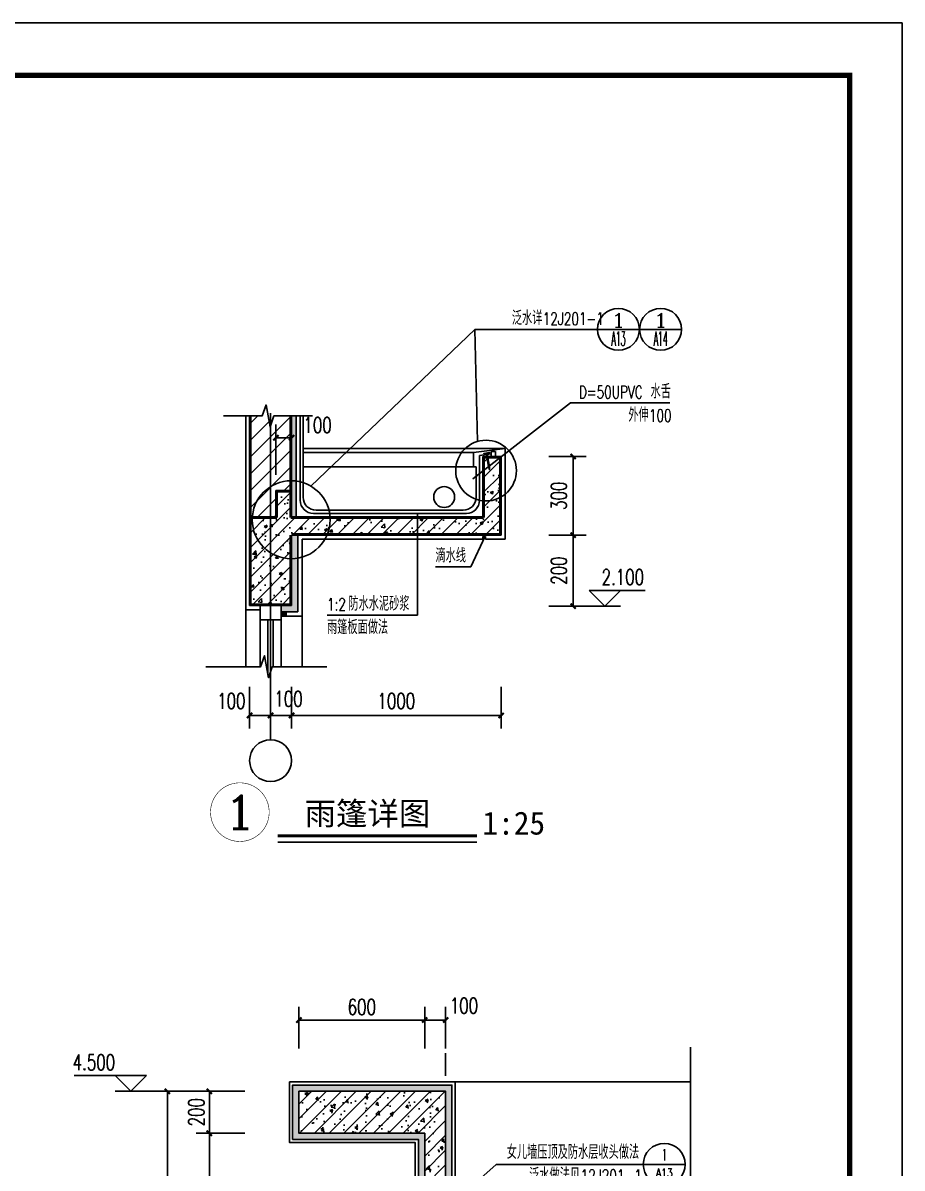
# Model space of a CAD drawing. Extents: x 5396719 to 5510122, y -514120 to -238224.
# Drawn here: x 5466702 to 5483484, y -448426 to -426566 of the extents above; entities that cross this region are included whole.
import ezdxf
from ezdxf.enums import TextEntityAlignment as Align

# ---------------------------------------------------------------- set-up
doc = ezdxf.new("R2010")
doc.units = 0
doc.header["$LTSCALE"] = 1000
doc.header["$MEASUREMENT"] = 0
doc.linetypes.add('DOTE', pattern=[2.42, 2, -0.2, 0.02, -0.2])
doc.layers.get('0').update_dxf_attribs({"linetype": 'CONTINUOUS'})
doc.layers.get('Defpoints').update_dxf_attribs({"linetype": 'CONTINUOUS'})
for name, color, linetype in [('AXIS', 3, 'CONTINUOUS'), ('AXIS_TEXT', 7, 'CONTINUOUS'), ('D1-剖段线-105', 105, 'CONTINUOUS'), ('DIM_ELEV', 3, 'CONTINUOUS'), ('DIM_IDEN', 3, 'CONTINUOUS'), ('DIM_LEAD', 3, 'CONTINUOUS'), ('DIM_SYMB', 3, 'CONTINUOUS'), ('DOTE', 252, 'CONTINUOUS'), ('PUB_DIM', 3, 'CONTINUOUS'), ('PUB_TEXT', 7, 'CONTINUOUS'), ('PUB_TITLE', 4, 'CONTINUOUS'), ('S_SURFACE', 6, 'CONTINUOUS'), ('WALL', 2, 'CONTINUOUS'), ('WINDOW', 4, 'CONTINUOUS'), ('填充', 251, 'CONTINUOUS'), ('我的文字', 53, 'CONTINUOUS'), ('粉刷线', 8, 'CONTINUOUS'), ('详图粉线', 127, 'CONTINUOUS'), ('防水', 3, 'CONTINUOUS')]:
    doc.layers.add(name, color=color, linetype=linetype)
doc.styles.add('-宋体', font='', dxfattribs={"width": 0.8})
doc.styles.add('_TCH_DIM', font='SIMPLEX', dxfattribs={"bigfont": 'GBCBIG'})
doc.styles.add('_TCH_DIM_T3', font='SIMPLEX', dxfattribs={"width": 0.705882, "bigfont": 'GBCBIG'})
doc.styles.add('_TCH_LABEL', font='COMPLEX', dxfattribs={"bigfont": 'GBCBIG'})
doc.styles.add('COMP', font='COMPLEX', dxfattribs={"bigfont": 'hztxt'})
doc.styles.add('COMPLEX', font='COMPLEX')
doc.styles.get('-宋体').set_extended_font_data('SimSun')
doc.dimstyles.new('_TCH_ARCH&&100', dxfattribs={"dimtxt": 297.5, "dimasz": 100, "dimexe": 250, "dimexo": 300, "dimgap": 126.25, "dimtad": 1, "dimdec": 0, "dimzin": 0, "dimdsep": 46, "dimtxsty": '_TCH_DIM_T3', "dimblk": 'ARCHTICK', "dimcen": 0.09, "dimclrt": 7, "dimazin": 2, "dimtfac": 1, "dimtdec": 0, "dimtix": 1, "dimtmove": 2, "dimatfit": 3, "dimfxl": 0, "dimtolj": 1, "dimtzin": 0, "dimarcsym": 0})
doc.dimstyles.new('_TCH_ARCH&&25', dxfattribs={"dimtxt": 74.375, "dimasz": 25, "dimexe": 62.5, "dimexo": 75, "dimgap": 25, "dimtad": 1, "dimdec": 0, "dimzin": 0, "dimdsep": 46, "dimtxsty": '_TCH_DIM_T3', "dimblk": 'ARCHTICK', "dimcen": 0.09, "dimclrt": 7, "dimazin": 2, "dimtfac": 1, "dimtdec": 0, "dimtix": 1, "dimtmove": 2, "dimatfit": 3, "dimfxl": 0, "dimtolj": 1, "dimtzin": 0, "dimarcsym": 0})

# ---------------------------------------------------------------- blocks, each defined once
blk = doc.blocks.new('_ArchTick')
at = {"color": 0, "linetype": 'ByBlock', "const_width": 0.4}
blk.add_lwpolyline([(-0.5, -0.5), (0.5, 0.5)], dxfattribs=at)
blk = doc.blocks.new('*D51')
at = {"layer": 'Defpoints', "color": 0}
for p in [(5471830, -438940), (5475830, -438940), (5475830, -439785)]:
    blk.add_point(p, dxfattribs=at)
at = {"layer": 'PUB_DIM', "color": 0, "lineweight": -2}
for p, q in [((5471830, -439240), (5471830, -440035)), ((5475830, -439240), (5475830, -440035)), ((5471830, -439785), (5475830, -439785))]:
    blk.add_line(p, q, dxfattribs=at)
at = {"layer": 'PUB_DIM', "color": 0, "lineweight": -2, "xscale": 100, "yscale": 100, "zscale": 100, "rotation": 180}
blk.add_blockref('_ArchTick', (5471830, -439785), dxfattribs=at)
at = {"layer": 'PUB_DIM', "color": 0, "lineweight": -2, "xscale": 100, "yscale": 100, "zscale": 100}
blk.add_blockref('_ArchTick', (5475830, -439785), dxfattribs=at)
at = {"layer": 'PUB_DIM', "color": 7, "insert": (5473830, -439510), "char_height": 297.5, "attachment_point": 5, "style": '_TCH_DIM_T3'}
blk.add_mtext('\\A1;1000', dxfattribs=at)
blk = doc.blocks.new('*D52')
at = {"layer": 'Defpoints', "color": 0}
for p in [(5471430, -438940), (5471830, -438940), (5471830, -439785)]:
    blk.add_point(p, dxfattribs=at)
at = {"layer": 'PUB_DIM', "color": 0, "lineweight": -2}
for p, q in [((5471430, -439240), (5471430, -440035)), ((5471830, -439240), (5471830, -440035)), ((5471430, -439785), (5471830, -439785))]:
    blk.add_line(p, q, dxfattribs=at)
at = {"layer": 'PUB_DIM', "color": 0, "lineweight": -2, "xscale": 100, "yscale": 100, "zscale": 100, "rotation": 180}
blk.add_blockref('_ArchTick', (5471430, -439785), dxfattribs=at)
at = {"layer": 'PUB_DIM', "color": 0, "lineweight": -2, "xscale": 100, "yscale": 100, "zscale": 100}
blk.add_blockref('_ArchTick', (5471830, -439785), dxfattribs=at)
at = {"layer": 'PUB_DIM', "color": 7, "insert": (5471772, -439469), "char_height": 297.5, "attachment_point": 5, "style": '_TCH_DIM_T3'}
blk.add_mtext('\\A1;100', dxfattribs=at)
blk = doc.blocks.new('*D53')
at = {"layer": 'Defpoints', "color": 0}
for p in [(5471030, -438940), (5471430, -438940), (5471430, -439785)]:
    blk.add_point(p, dxfattribs=at)
at = {"layer": 'PUB_DIM', "color": 0, "lineweight": -2}
for p, q in [((5471030, -439240), (5471030, -440035)), ((5471430, -439240), (5471430, -440035)), ((5471030, -439785), (5471430, -439785))]:
    blk.add_line(p, q, dxfattribs=at)
at = {"layer": 'PUB_DIM', "color": 0, "lineweight": -2, "xscale": 100, "yscale": 100, "zscale": 100, "rotation": 180}
blk.add_blockref('_ArchTick', (5471030, -439785), dxfattribs=at)
at = {"layer": 'PUB_DIM', "color": 0, "lineweight": -2, "xscale": 100, "yscale": 100, "zscale": 100}
blk.add_blockref('_ArchTick', (5471430, -439785), dxfattribs=at)
at = {"layer": 'PUB_DIM', "color": 7, "insert": (5470680, -439510), "char_height": 297.5, "attachment_point": 5, "style": '_TCH_DIM_T3'}
blk.add_mtext('\\A1;100', dxfattribs=at)
blk = doc.blocks.new('*D54')
at = {"layer": 'Defpoints', "color": 0}
for p in [(5476442, -436343), (5477206, -436343), (5476442, -437698)]:
    blk.add_point(p, dxfattribs=at)
at = {"layer": 'PUB_DIM', "color": 0, "lineweight": -2}
for p, q in [((5476742, -436343), (5477456, -436343)), ((5477206, -437698), (5477206, -436343)), ((5476742, -437698), (5477456, -437698))]:
    blk.add_line(p, q, dxfattribs=at)
at = {"layer": 'PUB_DIM', "color": 0, "lineweight": -2, "xscale": 100, "yscale": 100, "zscale": 100}
for p, rotation in [((5477206, -436343), 90), ((5477206, -437698), 270)]:
    blk.add_blockref('_ArchTick', p, dxfattribs=dict(at, rotation=rotation))
at = {"layer": 'PUB_DIM', "color": 7, "insert": (5476931, -437021), "char_height": 297.5, "attachment_point": 5, "rotation": 90, "style": '_TCH_DIM_T3'}
blk.add_mtext('\\A1;200', dxfattribs=at)
blk = doc.blocks.new('*D55')
at = {"layer": 'Defpoints', "color": 0}
for p in [(5476442, -434843), (5477206, -434843), (5476442, -436343)]:
    blk.add_point(p, dxfattribs=at)
at = {"layer": 'PUB_DIM', "color": 0, "lineweight": -2}
for p, q in [((5476742, -434843), (5477456, -434843)), ((5477206, -436343), (5477206, -434843)), ((5476742, -436343), (5477456, -436343))]:
    blk.add_line(p, q, dxfattribs=at)
at = {"layer": 'PUB_DIM', "color": 0, "lineweight": -2, "xscale": 100, "yscale": 100, "zscale": 100}
for p, rotation in [((5477206, -434843), 90), ((5477206, -436343), 270)]:
    blk.add_blockref('_ArchTick', p, dxfattribs=dict(at, rotation=rotation))
at = {"layer": 'PUB_DIM', "color": 7, "insert": (5476931, -435593), "char_height": 297.5, "attachment_point": 5, "rotation": 90, "style": '_TCH_DIM_T3'}
blk.add_mtext('\\A1;300', dxfattribs=at)
blk = doc.blocks.new('*D56')
at = {"layer": 'Defpoints', "color": 0}
for p in [(5471830, -434484), (5471530, -435493), (5471830, -435493)]:
    blk.add_point(p, dxfattribs=at)
at = {"layer": 'PUB_DIM', "color": 0, "lineweight": -2}
for p, q in [((5471530, -435193), (5471530, -434234)), ((5471830, -435193), (5471830, -434234)), ((5471530, -434484), (5471830, -434484))]:
    blk.add_line(p, q, dxfattribs=at)
at = {"layer": 'PUB_DIM', "color": 0, "lineweight": -2, "xscale": 100, "yscale": 100, "zscale": 100, "rotation": 180}
blk.add_blockref('_ArchTick', (5471530, -434484), dxfattribs=at)
at = {"layer": 'PUB_DIM', "color": 0, "lineweight": -2, "xscale": 100, "yscale": 100, "zscale": 100}
blk.add_blockref('_ArchTick', (5471830, -434484), dxfattribs=at)
at = {"layer": 'PUB_DIM', "color": 7, "insert": (5472327, -434244), "char_height": 297.5, "attachment_point": 5, "style": '_TCH_DIM_T3'}
blk.add_mtext('\\A1;100', dxfattribs=at)
blk = doc.blocks.new('_AXISO')
blk.add_circle((0, 0), 0.5)
at = {"layer": 'AXIS_TEXT', "style": 'COMPLEX', "width": 1.041667}
blk.add_attdef('A', text='', height=0.56, dxfattribs=at).set_placement((-0.25, -0.28), (0.25, -0.28), align=Align.FIT)
blk = doc.blocks.new('_INDEX')
blk.add_line((-0.5, 0), (0.5, 0))
blk.add_circle((0, 0), 0.5)
at = {"style": 'COMP'}
for tag, width, p, p2 in [('1', 2.333333, (-0.17, 0.05), (0.17, 0.05)), ('-', 1.166667, (-0.17, -0.39), (0.17, -0.39))]:
    blk.add_attdef(tag, text='', height=0.34, dxfattribs=dict(at, width=width)).set_placement(p, p2, align=Align.FIT)
blk = doc.blocks.new('*D36')
at = {"layer": 'AXIS', "color": 0, "lineweight": -2, "transparency": 16777216}
for p, q in [((813.4, 2799.4), (582.2, 2799.4)), ((644.7, 1999.4), (644.7, 2799.4)), ((813.4, 1999.4), (582.2, 1999.4))]:
    blk.add_line(p, q, dxfattribs=at)
at = {"layer": 'Defpoints', "color": 0, "transparency": 16777216}
for p in [(644.7, 2799.4), (888.4, 2799.4), (888.4, 1999.4)]:
    blk.add_point(p, dxfattribs=at)
at = {"layer": 'AXIS', "color": 0, "lineweight": -2, "transparency": 16777216, "xscale": 25, "yscale": 25, "zscale": 25}
for p, rotation in [((644.7, 2799.4), 90), ((644.7, 1999.4), 270)]:
    blk.add_blockref('_ArchTick', p, dxfattribs=dict(at, rotation=rotation))
at = {"layer": 'AXIS', "color": 7, "transparency": 16777216, "insert": (582.5, 2399.4), "char_height": 74.38, "attachment_point": 5, "rotation": 90, "style": '_TCH_DIM_T3'}
blk.add_mtext('\\A1;800', dxfattribs=at)
blk = doc.blocks.new('*D37')
at = {"layer": 'AXIS', "color": 0, "lineweight": -2, "transparency": 16777216}
for p, q in [((813.4, 2999.4), (582.2, 2999.4)), ((644.7, 2799.4), (644.7, 2999.4)), ((813.4, 2799.4), (582.2, 2799.4))]:
    blk.add_line(p, q, dxfattribs=at)
at = {"layer": 'Defpoints', "color": 0, "transparency": 16777216}
for p in [(644.7, 2999.4), (888.4, 2999.4), (888.4, 2799.4)]:
    blk.add_point(p, dxfattribs=at)
at = {"layer": 'AXIS', "color": 0, "lineweight": -2, "transparency": 16777216, "xscale": 25, "yscale": 25, "zscale": 25}
for p, rotation in [((644.7, 2999.4), 90), ((644.7, 2799.4), 270)]:
    blk.add_blockref('_ArchTick', p, dxfattribs=dict(at, rotation=rotation))
at = {"layer": 'AXIS', "color": 7, "transparency": 16777216, "insert": (582.5, 2899.4), "char_height": 74.38, "attachment_point": 5, "rotation": 90, "style": '_TCH_DIM_T3'}
blk.add_mtext('\\A1;200', dxfattribs=at)
blk = doc.blocks.new('*D38')
at = {"layer": 'AXIS', "color": 0, "lineweight": -2, "transparency": 16777216}
for p, q in [((813.4, 2999.4), (382.2, 2999.4)), ((444.7, 1999.4), (444.7, 2999.4)), ((813.4, 1999.4), (382.2, 1999.4))]:
    blk.add_line(p, q, dxfattribs=at)
at = {"layer": 'Defpoints', "color": 0, "transparency": 16777216}
for p in [(444.7, 2999.4), (888.4, 2999.4), (888.4, 1999.4)]:
    blk.add_point(p, dxfattribs=at)
at = {"layer": 'AXIS', "color": 0, "lineweight": -2, "transparency": 16777216, "xscale": 25, "yscale": 25, "zscale": 25}
for p, rotation in [((444.7, 2999.4), 90), ((444.7, 1999.4), 270)]:
    blk.add_blockref('_ArchTick', p, dxfattribs=dict(at, rotation=rotation))
at = {"layer": 'AXIS', "color": 7, "transparency": 16777216, "insert": (382.5, 2499.4), "char_height": 74.38, "attachment_point": 5, "rotation": 90, "style": '_TCH_DIM_T3'}
blk.add_mtext('\\A1;1000', dxfattribs=at)
blk = doc.blocks.new('*D39')
at = {"layer": 'AXIS', "color": 0, "lineweight": -2, "transparency": 16777216}
for p, q in [((1772.2, 743.7), (1772.2, 512.5)), ((1872.2, 743.7), (1872.2, 512.5)), ((1772.2, 575), (1872.2, 575))]:
    blk.add_line(p, q, dxfattribs=at)
at = {"layer": 'Defpoints', "color": 0, "transparency": 16777216}
for p in [(1772.2, 818.7), (1872.2, 818.7), (1872.2, 575)]:
    blk.add_point(p, dxfattribs=at)
at = {"layer": 'AXIS', "color": 0, "lineweight": -2, "transparency": 16777216, "xscale": 25, "yscale": 25, "zscale": 25, "rotation": 180}
blk.add_blockref('_ArchTick', (1772.2, 575), dxfattribs=at)
at = {"layer": 'AXIS', "color": 0, "lineweight": -2, "transparency": 16777216, "xscale": 25, "yscale": 25, "zscale": 25}
blk.add_blockref('_ArchTick', (1872.2, 575), dxfattribs=at)
at = {"layer": 'AXIS', "color": 7, "transparency": 16777216, "insert": (1959.7, 643.7), "char_height": 74.38, "attachment_point": 5, "style": '_TCH_DIM_T3'}
blk.add_mtext('\\A1;100', dxfattribs=at)
blk = doc.blocks.new('*D40')
at = {"layer": 'AXIS', "color": 0, "lineweight": -2, "transparency": 16777216}
for p, q in [((1672.2, 743.7), (1672.2, 512.5)), ((1772.2, 743.7), (1772.2, 512.5)), ((1672.2, 575), (1647.2, 575)), ((1672.2, 575), (1772.2, 575)), ((1772.2, 575), (1797.2, 575))]:
    blk.add_line(p, q, dxfattribs=at)
at = {"layer": 'Defpoints', "color": 0, "transparency": 16777216}
for p in [(1672.2, 818.7), (1772.2, 818.7), (1772.2, 575)]:
    blk.add_point(p, dxfattribs=at)
at = {"layer": 'AXIS', "color": 0, "lineweight": -2, "transparency": 16777216, "xscale": 25, "yscale": 25, "zscale": 25}
blk.add_blockref('_ArchTick', (1672.2, 575), dxfattribs=at)
at = {"layer": 'AXIS', "color": 0, "lineweight": -2, "transparency": 16777216, "xscale": 25, "yscale": 25, "zscale": 25, "rotation": 180}
blk.add_blockref('_ArchTick', (1772.2, 575), dxfattribs=at)
at = {"layer": 'AXIS', "color": 7, "transparency": 16777216, "insert": (1722.2, 637.2), "char_height": 74.38, "attachment_point": 5, "style": '_TCH_DIM_T3'}
blk.add_mtext('\\A1;100', dxfattribs=at)
blk = doc.blocks.new('*D41')
at = {"layer": 'AXIS', "color": 0, "lineweight": -2, "transparency": 16777216}
for p, q in [((1072.2, 743.7), (1072.2, 512.5)), ((1672.2, 743.7), (1672.2, 512.5)), ((1072.2, 575), (1672.2, 575))]:
    blk.add_line(p, q, dxfattribs=at)
at = {"layer": 'Defpoints', "color": 0, "transparency": 16777216}
for p in [(1072.2, 818.7), (1672.2, 818.7), (1672.2, 575)]:
    blk.add_point(p, dxfattribs=at)
at = {"layer": 'AXIS', "color": 0, "lineweight": -2, "transparency": 16777216, "xscale": 25, "yscale": 25, "zscale": 25, "rotation": 180}
blk.add_blockref('_ArchTick', (1072.2, 575), dxfattribs=at)
at = {"layer": 'AXIS', "color": 0, "lineweight": -2, "transparency": 16777216, "xscale": 25, "yscale": 25, "zscale": 25}
blk.add_blockref('_ArchTick', (1672.2, 575), dxfattribs=at)
at = {"layer": 'AXIS', "color": 7, "transparency": 16777216, "insert": (1372.2, 637.2), "char_height": 74.38, "attachment_point": 5, "style": '_TCH_DIM_T3'}
blk.add_mtext('\\A1;600', dxfattribs=at)
blk = doc.blocks.new('*D42')
at = {"layer": 'AXIS', "color": 0, "lineweight": -2, "transparency": 16777216}
for p, q in [((1772.2, 743.7), (1772.2, 312.5)), ((1872.2, 743.7), (1872.2, 312.5)), ((1772.2, 375), (1872.2, 375))]:
    blk.add_line(p, q, dxfattribs=at)
at = {"layer": 'Defpoints', "color": 0, "transparency": 16777216}
for p in [(1772.2, 818.7), (1872.2, 818.7), (1872.2, 375)]:
    blk.add_point(p, dxfattribs=at)
at = {"layer": 'AXIS', "color": 0, "lineweight": -2, "transparency": 16777216, "xscale": 25, "yscale": 25, "zscale": 25, "rotation": 180}
blk.add_blockref('_ArchTick', (1772.2, 375), dxfattribs=at)
at = {"layer": 'AXIS', "color": 0, "lineweight": -2, "transparency": 16777216, "xscale": 25, "yscale": 25, "zscale": 25}
blk.add_blockref('_ArchTick', (1872.2, 375), dxfattribs=at)
at = {"layer": 'AXIS', "color": 7, "transparency": 16777216, "insert": (1959.7, 443.7), "char_height": 74.38, "attachment_point": 5, "style": '_TCH_DIM_T3'}
blk.add_mtext('\\A1;100', dxfattribs=at)
blk = doc.blocks.new('*D43')
at = {"layer": 'AXIS', "color": 0, "lineweight": -2, "transparency": 16777216}
for p, q in [((1072.2, 743.7), (1072.2, 312.5)), ((1772.2, 743.7), (1772.2, 312.5)), ((1072.2, 375), (1772.2, 375))]:
    blk.add_line(p, q, dxfattribs=at)
at = {"layer": 'Defpoints', "color": 0, "transparency": 16777216}
for p in [(1072.2, 818.7), (1772.2, 818.7), (1772.2, 375)]:
    blk.add_point(p, dxfattribs=at)
at = {"layer": 'AXIS', "color": 0, "lineweight": -2, "transparency": 16777216, "xscale": 25, "yscale": 25, "zscale": 25, "rotation": 180}
blk.add_blockref('_ArchTick', (1072.2, 375), dxfattribs=at)
at = {"layer": 'AXIS', "color": 0, "lineweight": -2, "transparency": 16777216, "xscale": 25, "yscale": 25, "zscale": 25}
blk.add_blockref('_ArchTick', (1772.2, 375), dxfattribs=at)
at = {"layer": 'AXIS', "color": 7, "transparency": 16777216, "insert": (1422.2, 437.2), "char_height": 74.38, "attachment_point": 5, "style": '_TCH_DIM_T3'}
blk.add_mtext('\\A1;700', dxfattribs=at)
blk = doc.blocks.new('*D44')
at = {"layer": 'AXIS', "color": 0, "lineweight": -2, "transparency": 16777216}
for p, q in [((1672.2, 3204.1), (1672.2, 3401.9)), ((1772.2, 3204.1), (1772.2, 3401.9)), ((1672.2, 3339.4), (1772.2, 3339.4))]:
    blk.add_line(p, q, dxfattribs=at)
at = {"layer": 'Defpoints', "color": 0, "transparency": 16777216}
for p in [(1772.2, 3339.4), (1672.2, 3129.1), (1772.2, 3129.1)]:
    blk.add_point(p, dxfattribs=at)
at = {"layer": 'AXIS', "color": 0, "lineweight": -2, "transparency": 16777216, "xscale": 25, "yscale": 25, "zscale": 25, "rotation": 180}
blk.add_blockref('_ArchTick', (1672.2, 3339.4), dxfattribs=at)
at = {"layer": 'AXIS', "color": 0, "lineweight": -2, "transparency": 16777216, "xscale": 25, "yscale": 25, "zscale": 25}
blk.add_blockref('_ArchTick', (1772.2, 3339.4), dxfattribs=at)
at = {"layer": 'AXIS', "color": 7, "transparency": 16777216, "insert": (1859.7, 3408.1), "char_height": 74.38, "attachment_point": 5, "style": '_TCH_DIM_T3'}
blk.add_mtext('\\A1;100', dxfattribs=at)
blk = doc.blocks.new('*D45')
at = {"layer": 'AXIS', "color": 0, "lineweight": -2, "transparency": 16777216}
for p, q in [((1072.2, 3204.1), (1072.2, 3401.9)), ((1672.2, 3204.1), (1672.2, 3401.9)), ((1072.2, 3339.4), (1672.2, 3339.4))]:
    blk.add_line(p, q, dxfattribs=at)
at = {"layer": 'Defpoints', "color": 0, "transparency": 16777216}
for p in [(1672.2, 3339.4), (1072.2, 3129.1), (1672.2, 3129.1)]:
    blk.add_point(p, dxfattribs=at)
at = {"layer": 'AXIS', "color": 0, "lineweight": -2, "transparency": 16777216, "xscale": 25, "yscale": 25, "zscale": 25, "rotation": 180}
blk.add_blockref('_ArchTick', (1072.2, 3339.4), dxfattribs=at)
at = {"layer": 'AXIS', "color": 0, "lineweight": -2, "transparency": 16777216, "xscale": 25, "yscale": 25, "zscale": 25}
blk.add_blockref('_ArchTick', (1672.2, 3339.4), dxfattribs=at)
at = {"layer": 'AXIS', "color": 7, "transparency": 16777216, "insert": (1372.2, 3401.6), "char_height": 74.38, "attachment_point": 5, "style": '_TCH_DIM_T3'}
blk.add_mtext('\\A1;600', dxfattribs=at)
blk = doc.blocks.new('A$Cf35d8e43')
at = {"layer": '填充', "ltscale": 0.5}
h = blk.add_hatch(dxfattribs=at)
h.set_pattern_fill('HONEY', color=1, scale=8, style=0)
h.set_pattern_definition([(0, (-5462748.569, 525212.067), (19.05, 10.99852), [12.7, -25.4]), (120, (-5462748.569, 525212.067), (-19.049997724, 10.998523942), [12.7, -25.4]), (60, (-5462748.569, 525212.067), (2.276e-06, 21.997043942), [-25.4, 12.7])])
h.paths.add_polyline_path([(1802.2, 2089.6), (1802.2, 2455.2, -0.222837), (1789.6, 2481.9, -0.222837), (1802.2, 2508.6), (1802.2, 2850.5), (1802.2, 3029.4), (1772.2, 3029.4), (1772.2, 1999.4), (1802.2, 1999.4)])
h.paths.add_polyline_path([(1772.2, 3029.4), (1042.2, 3029.4), (1042.2, 2769.4), (1642.2, 2769.4), (1642.2, 1169.4), (1727.2, 1169.4), (1727.2, 1199.4), (1672.2, 1199.4), (1672.2, 1499.4), (1672.2, 2799.4), (1072.2, 2799.4), (1072.2, 2999.4), (1772.2, 2999.4)])
h.paths.add_polyline_path([(1902.2, 1469.4), (1952.2, 1469.4), (1952.2, 1849.4), (2940.7, 1849.4), (2940.7, 1879.4), (1922.2, 1879.4), (1922.2, 1499.4), (1872.2, 1499.4), (1872.2, 1199.4), (1817.2, 1199.4), (1817.2, 1169.4), (1902.2, 1169.4)])
at = {"layer": '填充'}
h = blk.add_hatch(dxfattribs=at)
h.set_pattern_fill('钢筋混凝土', color=256, scale=20, style=0)
h.set_pattern_definition([(45, (-5462748.57, 525212.067), (-35.35533906, 35.35533906), []), (50, (-5462748.57, 525212.07), (143.4520365, -12.550427), [15, -165]), (355, (-5462748.57, 525212.07), (-27.7502667, 150.4384267), [12, -132]), (100.4514, (-5462736.61, 525211.02), (115.7018763, 137.8879084), [12.748038, -140.2284224]), (46.1842, (-5462748.57, 525252.07), (213.44821, -33.103803), [22.5, -247.5]), (96.6356, (-5462730.78, 525249.3), (186.932541, 194.823574), [19.122058, -210.3426]), (351.1842, (-5462748.57, 525252.07), (186.932389, 194.82372), [18, -198]), (21, (-5462728.57, 525242.07), (119.3814104, -80.5237781), [15, -165]), (326, (-5462728.57, 525242.07), (48.6630664, 145.030009), [12, -132]), (71.4514, (-5462718.62, 525235.36), (168.0445257, 64.5060993), [12.748038, -140.2284224]), (37.5, (-5462748.57, 525212.067), (2.43197106, 66.57877077), [0, -130.4, 0, -134, 0, -132.5]), (7.5, (-5462748.57, 525212.07), (52.6139075, 78.8823424), [0, -76.4, 0, -127.4, 0, -50.5]), (327.5, (-5462793.17, 525212.067), (106.76448723, -4.51097435), [0, -50, 0, -156, 0, -207]), (317.5, (-5462813.17, 525212.07), (116.6372339, 20.0209965), [0, -65, 0, -103.6, 0, -147])])
h.paths.add_polyline_path([(1772.2, 1999.4), (1772.2, 1499.4), (1922.2, 1499.4), (1922.2, 1879.4), (2940.7, 1879.4), (2940.7, 1999.4)])
h.paths.add_polyline_path([(1772.2, 1999.4), (1772.2, 1999.4), (1772.2, 2999.4), (1072.2, 2999.4), (1072.2, 2799.4), (1672.2, 2799.4), (1672.2, 1499.4), (1772.2, 1499.4)])
h = blk.add_hatch(dxfattribs=at)
h.set_pattern_fill('ANSI37,_O', color=1, scale=15)
h.set_pattern_definition([(135, (2055019.072, 1124589.485), (16.83798023, 16.83798023), []), (45, (2055019.072, 1124589.485), (16.83798023, -16.83798023), [])])
h.paths.add_polyline_path([(2940.7, 2029.4), (2940.7, 2064.4), (1802.2, 2064.4), (1802.2, 2029.4)])
h = blk.add_hatch(dxfattribs=at)
h.set_pattern_fill('ANSI31', color=256, scale=20, style=0)
h.set_pattern_definition([(45, (-5462748.57, 525212.067), (-22.4506403, 22.4506403), [])])
h.paths.add_polyline_path([(1872.2, 1499.4), (1772.2, 1499.4), (1772.2, 1199.4), (1817.2, 1199.4), (1872.2, 1199.4)])
h.paths.add_polyline_path([(1772.2, 1499.4), (1672.2, 1499.4), (1672.2, 1199.4), (1772.2, 1199.4)])
at = {"layer": 'AXIS'}
blk.add_line((1772.2, 652.5), (1772.2, 200), dxfattribs=at)
at = {"layer": 'D1-剖段线-105'}
blk.add_line((1817.2, 3044.4), (2940.7, 3044.4), dxfattribs=at)
blk.add_lwpolyline([(1902.2, 1169.4), (1887.6, 1169.4), (1887.6, 1154.4), (1902.2, 1154.4)], close=True, dxfattribs=at)
at = {"layer": 'DIM_ELEV'}
for p, q in [((344.7, 3074.4), (0, 3074.4)), ((269.7, 2999.4), (194.7, 3074.4)), ((269.7, 2999.4), (344.7, 3074.4)), ((444.7, 2999.4), (194.7, 2999.4)), ((344.7, 2074.4), (0, 2074.4)), ((269.7, 1999.4), (194.7, 2074.4)), ((269.7, 1999.4), (344.7, 2074.4)), ((444.7, 1999.4), (194.7, 1999.4))]:
    blk.add_line(p, q, dxfattribs=at)
at = {"layer": 'DIM_LEAD'}
for p, q in [((1894.9, 1154.4), (2008.2, 1028.9)), ((2008.2, 1028.9), (2214.2, 1028.9))]:
    blk.add_line(p, q, dxfattribs=at)
at = {"layer": 'DIM_SYMB', "color": 0}
for points in [[(2940.7, 1707.1), (2940.7, 2430.5), (2888.2, 2449.6), (2993.2, 2468.1), (2940.7, 2486.8), (2940.7, 3210.2)], [(2199.5, 769.1), (1799.3, 769.1), (1780.2, 716.6), (1761.7, 821.6), (1743, 769.1), (1342.9, 769.1)]]:
    blk.add_lwpolyline(points, dxfattribs=at)
at = {"layer": 'DOTE', "linetype": 'DOTE'}
blk.add_line((1772.2, 652.5), (1772.2, 3181.4), dxfattribs=at)
at = {"layer": 'PUB_DIM'}
for p, q in [((1850.3, 2505), (2014, 2650.7)), ((2014, 2650.7), (2715.5, 2650.7)), ((2915.5, 2650.7), (2715.5, 2650.7)), ((2359, 2137.6), (2413.6, 2276.2)), ((2413.6, 2276.2), (2724.3, 2276.2))]:
    blk.add_line(p, q, dxfattribs=at)
for centre, radius in [((2815.5, 2650.7), 100), ((1824.4, 2481.9), 34.7)]:
    blk.add_circle(centre, radius, dxfattribs=at)
at = {"layer": 'WALL'}
for p, q in [((1672.2, 1499.4), (1672.2, 1199.4)), ((1672.2, 1499.4), (1672.2, 1199.4)), ((1872.2, 1499.4), (1872.2, 1199.4)), ((1872.2, 1499.4), (1872.2, 1199.4)), ((1672.2, 1199.4), (1872.2, 1199.4)), ((1672.2, 1199.4), (1872.2, 1199.4)), ((1672.2, 1199.4), (1872.2, 1199.4))]:
    blk.add_line(p, q, dxfattribs=at)
for points in [[(2940.7, 1999.4), (1772.2, 1999.4), (1772.2, 2999.4), (1072.2, 2999.4), (1072.2, 2799.4), (1672.2, 2799.4), (1672.2, 1499.4), (1922.2, 1499.4), (1922.2, 1879.4), (2940.7, 1879.4)], [(1672.2, 1499.4), (1672.2, 1199.4), (1872.2, 1199.4), (1872.2, 1499.4)]]:
    blk.add_lwpolyline(points, dxfattribs=at)
at = {"layer": 'WINDOW'}
for p, q in [((1727.2, 769.1), (1727.2, 1149.4)), ((1759.7, 815.9), (1759.7, 1149.4)), ((1784.7, 728.9), (1784.7, 1149.4)), ((1817.2, 769.1), (1817.2, 1149.4))]:
    blk.add_line(p, q, dxfattribs=at)
for points in [[(1817.2, 1199.4), (1727.2, 1199.4), (1727.2, 1149.4), (1817.2, 1149.4)], [(1809.2, 1191.4), (1735.2, 1191.4), (1735.2, 1157.4), (1809.2, 1157.4)]]:
    blk.add_lwpolyline(points, close=True, dxfattribs=at)
at = {"layer": '填充'}
for p, q in [((1811.3, 2461.6), (1812.7, 2084.4)), ((1825.4, 2442.6, 0), (1775.5, 2442.6, 0)), ((1825.4, 2452, 0), (1825.4, 2433.1, 0))]:
    blk.add_line(p, q, dxfattribs=at)
blk.add_arc((1818.1, 2442.6, 0), 11.9, 307.658, 52.342, dxfattribs=at)
at = {"layer": '详图粉线'}
for p, q in [((1845.5, 2139.4), (2940.7, 2139.4)), ((1802.2, 2084.4), (2940.7, 2084.4)), ((1802.2, 2064.4), (2940.7, 2064.4)), ((1802.2, 2029.4), (2940.7, 2029.4)), ((1802.2, 2029.4), (1802.2, 1999.4)), ((2940.7, 2019.4), (1802.2, 2019.4)), ((1802.2, 2019.4), (2940.7, 2019.4))]:
    blk.add_line(p, q, dxfattribs=at)
for points in [[(1817.2, 2502.2), (1817.2, 3044.4), (1027.2, 3044.4), (1027.2, 2754.4), (1627.2, 2754.4), (1627.2, 1154.4), (1727.2, 1154.4)], [(1802.2, 2729.4), (1802.2, 3029.4), (1042.2, 3029.4), (1042.2, 2769.4), (1642.2, 2769.4), (1642.2, 1169.4), (1727.2, 1169.4)], [(2940.7, 2029.4), (1802.2, 2029.4), (1802.2, 2850.5)], [(1845.5, 2139.4), (1845.5, 2294.4), (1831.6, 2314), (1831.6, 2461.6), (1817.2, 2502.2)], [(1845.5, 2139.4), (1845.5, 2294.4), (1831.6, 2314), (1831.6, 2461.6)], [(1902.2, 1469.4), (1952.2, 1469.4), (1952.2, 1849.4), (2940.7, 1849.4)], [(1917.2, 1454.4), (1967.2, 1454.4), (1967.2, 1834.4), (2940.7, 1834.4)], [(1817.2, 1169.4), (1902.2, 1169.4), (1902.2, 1469.4)], [(1817.2, 1154.4), (1917.2, 1154.4), (1917.2, 1454.4)]]:
    blk.add_lwpolyline(points, dxfattribs=at)
at = {"layer": '防水', "const_width": 5}
blk.add_lwpolyline([(1835.1, 2281.6), (1819.3, 2303.8), (1819.3, 2461.6)], dxfattribs=at)
for points in [[(1825.1, 2280.3), (1825.1, 2149.4, 0.375011), (1885.1, 2099.4), (1999.6, 2099.4)], [(1835.1, 2281.6), (1835.1, 2154.4, 0.390524), (1895.1, 2109.4), (2004.8, 2109.4), (2021, 2099.4), (2940.7, 2099.4)]]:
    blk.add_lwpolyline(points, format="xyb", dxfattribs=at)
at = {"layer": 'AXIS', "xscale": 200, "yscale": 200, "zscale": 200}
blk.add_blockref('_AXISO', (1772.2, 100), dxfattribs=at)
at = {"layer": 'PUB_TEXT', "style": '_TCH_DIM', "width": 0.705882}
for s, height, p in [('4.500', 74.38, (-7.5, 3100.6)), ('12J201-1', 59.5, (2416.5, 2566.4)), ('3.500', 74.38, (-7.5, 2100.6))]:
    blk.add_text(s, height=height, dxfattribs=at).set_placement(p)
at = {"layer": 'PUB_TEXT', "style": '_TCH_DIM'}
for s, height, p in [('女儿墙压顶及防水层收头做法', 67.518, (2063.8, 2676.2)), ('泛水做法见', 67.52, (2170.8, 2566.4)), ('不上人平屋面', 67.52, (2416.6, 2297.2)), ('滴水线', 84.4, (2013.9, 1055.1))]:
    blk.add_text(s, height=height, dxfattribs=at).set_placement(p)
at = {"layer": 'PUB_TEXT', "style": 'COMPLEX'}
for s, height, width, p, p2 in [('1', 54.3, 0.518519, (2809.5, 2669), (2821.6, 2669)), ('A13', 40.76, 0.821521, (2775.7, 2589.6), (2855.4, 2589.6))]:
    blk.add_text(s, height=height, dxfattribs=dict(at, width=width)).set_placement(p, p2, align=Align.FIT)
at = {"layer": 'AXIS'}
for p1, p2, distance, picture, middle in [((1072.2, 3129.1), (1672.2, 3129.1), 210.2, '*D45', (1372.2, 3401.6)), ((888.4, 1999.4), (888.4, 2999.4), 443.7, '*D38', (382.5, 2499.4)), ((888.4, 2799.4), (888.4, 2999.4), 243.8, '*D37', (582.5, 2899.4)), ((888.4, 1999.4), (888.4, 2799.4), 243.8, '*D36', (582.5, 2399.4)), ((1072.2, 818.7), (1672.2, 818.7), -243.8, '*D41', (1372.2, 637.2)), ((1072.2, 818.7), (1772.2, 818.7), -443.8, '*D43', (1422.2, 437.2)), ((1672.2, 818.7), (1772.2, 818.7), -243.8, '*D40', (1722.2, 637.2))]:
    dim = blk.add_aligned_dim(p1=p1, p2=p2, distance=distance, dimstyle='_TCH_ARCH&&25', dxfattribs=at)
    dim.commit()
    dim.dimension.update_dxf_attribs({"geometry": picture, "text_midpoint": middle})
for base, p1, p2, picture, middle in [((1772.2, 3339.4), (1672.2, 3129.1), (1772.2, 3129.1), '*D44', (1859.7, 3408.1)), ((1872.2, 575), (1772.2, 818.7), (1872.2, 818.7), '*D39', (1959.7, 643.7)), ((1872.2, 375), (1772.2, 818.7), (1872.2, 818.7), '*D42', (1959.7, 443.7))]:
    dim = blk.add_linear_dim(base=base, p1=p1, p2=p2, angle=0, dimstyle='_TCH_ARCH&&25', dxfattribs=at)
    dim.commit()
    dim.dimension.update_dxf_attribs({"geometry": picture, "text_midpoint": middle, "dimtype": 129})

msp = doc.modelspace()

# ---------------------------------------------------------------- hatches: boundary and pattern name
at = {"layer": '填充'}
h = msp.add_hatch(dxfattribs=at)
h.set_pattern_fill('普通砖', color=256, scale=90.909091, style=0)
h.set_pattern_definition([(45, (1943563.18, 583080.77), (-160.706151, 160.706151), [])])
h.paths.add_polyline_path([(5471050, -434067.9), (5471050, -435993.1), (5471530, -435993.1), (5471530, -435493.1), (5471810, -435493.1), (5471810, -434067.9), (5471493.1, -434067.9), (5471418.6, -434277.9), (5471344.5, -433857.9), (5471268.1, -434067.9)])
at = {"layer": '填充', "ltscale": 0.5}
h = msp.add_hatch(dxfattribs=at)
h.set_pattern_fill('HONEY', color=1, scale=25, style=0)
h.set_pattern_definition([(0, (1943563.177, 582917.576), (59.53125, 34.370375), [39.6875, -79.375]), (120, (1943563.177, 582917.576), (-59.5312429, 34.37038732), [39.6875, -79.375]), (60, (1943563.177, 582917.576), (7.1e-06, 68.74076232), [-79.375, 39.6875])])
edge = h.paths.add_edge_path()
edge.add_line((5471950, -436343.1), (5471830, -436343.1))
edge.add_line((5471830, -436343.1), (5471830, -436793.8))
edge.add_arc((5471822.9, -436050.2), 743.7, 270.54571, 279.83861)
edge.add_line((5471950, -436782.9), (5471950, -436343.1))
edge = h.paths.add_edge_path()
edge.add_arc((5471822.9, -436050.2), 743.7, 82.83953, 89.45429)
edge.add_line((5471830, -435306.5), (5471830, -435493.1))
edge.add_line((5471830, -435493.1), (5471830, -435993.1))
edge.add_line((5471830, -435993.1), (5471915.7, -435993.1))
edge.add_line((5471915.7, -435993.1), (5471915.7, -435312.2))
edge = h.paths.add_edge_path()
edge.add_line((5471915.7, -434067.9), (5471830, -434067.9))
edge.add_line((5471830, -434067.9), (5471830, -435306.5))
edge.add_arc((5471822.9, -436050.2), 743.7, 82.83953, 89.45429, ccw=False)
edge.add_line((5471915.7, -435312.2), (5471915.7, -434067.9))
edge = h.paths.add_edge_path()
edge.add_line((5471630, -437687.9), (5471630, -437807.9))
edge.add_line((5471630, -437807.9), (5471950, -437807.9))
edge.add_line((5471950, -437807.9), (5471950, -436782.9))
edge.add_arc((5471822.9, -436050.2), 743.7, 270.54571, 279.83861, ccw=False)
edge.add_line((5471830, -436793.8), (5471830, -437687.9))
edge.add_line((5471830, -437687.9), (5471630, -437687.9))
at = {"layer": '填充'}
h = msp.add_hatch(dxfattribs=at)
h.set_pattern_fill('钢筋混凝土', color=256, scale=80, style=0)
h.set_pattern_definition([(45, (1943563.18, 582917.58), (-141.421356, 141.421356), []), (50, (1943563.2, 582917.58), (573.808146, -50.20171), [60, -660]), (355, (1943563.2, 582917.6), (-111.00107, 601.75371), [48, -528]), (100.4514, (1943611, 582913.4), (462.807505, 551.55163), [50.99215, -560.91369]), (46.1842, (1943563.2, 583077.6), (853.79284, -132.41521), [90, -990]), (96.6356, (1943634.3, 583066.5), (747.73016, 779.2943), [76.48823, -841.3704]), (351.1842, (1943563.2, 583077.6), (747.72956, 779.29488), [72, -792]), (21, (1943643.2, 583037.58), (477.52564, -322.09511), [60, -660]), (326, (1943643.2, 583037.6), (194.65227, 580.12004), [48, -528]), (71.4514, (1943682.97, 583010.73), (672.1781, 258.0244), [50.99215, -560.91369]), (37.5, (1943563.18, 582917.58), (9.727884, 266.315083), [0, -521.6, 0, -536, 0, -530]), (7.5, (1943563.18, 582917.58), (210.45563, 315.52937), [0, -305.6, 0, -509.6, 0, -202]), (327.5, (1943384.78, 582917.58), (427.057949, -18.043897), [0, -200, 0, -624, 0, -828]), (317.5, (1943304.78, 582917.58), (466.548935, 80.083986), [0, -260, 0, -414.4, 0, -588])])
h.paths.add_polyline_path([(5471050, -436013.1), (5471050, -437667.9), (5471830, -437667.9), (5471830, -436343.1), (5475810, -436343.1), (5475810, -434863.1), (5475577.5, -434863.1), (5475607, -435038.6), (5475606.8, -435092.4), (5475589, -435041.6), (5475559, -434863.1), (5475500, -434863.1), (5475500, -436013.1), (5471810, -436013.1), (5471810, -435513.1), (5471550, -435513.1), (5471550, -436013.1)])

# ---------------------------------------------------------------- linework, layer by layer
at = {"color": 0}
for p, q in [((5471830, -435993.1), (5471830, -434067.9)), ((5471430, -440248.5), (5471430, -439153.6))]:
    msp.add_line(p, q, dxfattribs=at)
for p, q in [((5471915.7, -435993.1), (5471915.7, -434067.9)), ((5471995.7, -435678.5), (5471995.7, -434067.9)), ((5475642.2, -434750.1), (5475642.2, -434843.1)), ((5475642.2, -434750.1), (5475723.9, -434750.1)), ((5475723.9, -434750.1), (5475723.9, -434843.1)), ((5475642.2, -434791.3), (5475417.9, -434827)), ((5475417.9, -434827), (5475417.9, -435678.5)), ((5475167.9, -435928.5), (5472245.7, -435928.5)), ((5470955, -437767.9), (5470955, -438854.7)), ((5472030, -437887.9), (5472030, -438854.7))]:
    msp.add_line(p, q)
for centre, start, end in [((5472245.7, -435678.5), 180, 270), ((5475167.9, -435678.5), 270, 0)]:
    msp.add_arc(centre, 250, start, end)
at = {"layer": 'DIM_IDEN', "const_width": 10}
msp.add_lwpolyline([(5471403.2, -441631.3, 1), (5470283.2, -441631.3, 1)], format="xyb", close=True, dxfattribs=at)
at = {"layer": 'DIM_SYMB', "color": 0}
for points in [[(5470531.1, -434067.9), (5471268.1, -434067.9), (5471344.5, -433857.9), (5471418.6, -434277.9), (5471493.1, -434067.9), (5472230, -434067.9)], [(5470195, -438854.7), (5471237.5, -438854.7), (5471314, -438644.7), (5471388, -439064.7), (5471462.5, -438854.7), (5472505, -438854.7)], [(5470195, -438854.7), (5471237.5, -438854.7), (5471314, -438644.7), (5471388, -439064.7), (5471462.5, -438854.7), (5472505, -438854.7)]]:
    msp.add_lwpolyline(points, dxfattribs=at)
at = {"layer": 'DOTE'}
msp.add_line((5471430, -434013.1), (5471430, -439923.1), dxfattribs=at)
at = {"layer": 'PUB_DIM'}
for p, q in [((5472197.5, -435407.6), (5475325.9, -432415.9)), ((5475378.8, -434556.6), (5475325.9, -432415.9)), ((5475325.9, -432415.9), (5477736.4, -432415.9)), ((5475291.2, -435269.8), (5477156, -433817.5)), ((5477156, -433817.5), (5479052, -433817.5)), ((5474234.5, -435928.5), (5474234.5, -437869.1)), ((5475527.9, -436365.1), (5475252.1, -436950.5)), ((5475252.1, -436950.5), (5474576.7, -436950.5)), ((5477810.8, -437698.5), (5477510.8, -437398.5)), ((5477510.8, -437398.5), (5478578.8, -437398.5)), ((5477810.8, -437698.5), (5478110.8, -437398.5)), ((5477110.8, -437698.5), (5478110.8, -437698.5)), ((5474234.5, -437869.1), (5472506.7, -437869.1))]:
    msp.add_line(p, q, dxfattribs=at)
at = {"layer": 'PUB_DIM', "const_width": 8}
for points in [[(5475378.9, -434560.6, 1), (5475378.7, -434552.6, 1)], [(5472194.6, -435410.4, 1), (5472200.3, -435404.8, 1)], [(5475288.1, -435272.3, 1), (5475294.4, -435267.4, 1)], [(5474234.5, -435924.5, 1), (5474234.5, -435932.5, 1)], [(5475529.7, -436361.5, 1), (5475526.2, -436368.7, 1)]]:
    msp.add_lwpolyline(points, format="xyb", close=True, dxfattribs=at)
at = {"layer": 'PUB_DIM'}
for centre, radius in [((5475542.1, -435112.4), 579.3), ((5471822.9, -436050.2), 743.7)]:
    msp.add_circle(centre, radius, dxfattribs=at)
at = {"layer": 'PUB_TEXT', "const_width": 56}
msp.add_lwpolyline([(5471567.1, -442083.6), (5475368, -442083.6)], dxfattribs=at)
at = {"layer": 'PUB_TEXT'}
msp.add_lwpolyline([(5471567.1, -442203.6), (5475368, -442203.6)], dxfattribs=at)
at = {"layer": 'PUB_TITLE'}
for p, q in [((5475905, -434693.1), (5472050, -434693.1)), ((5475305, -434768.1), (5472050, -434768.1)), ((5475305, -435043.1), (5472050, -435043.1)), ((5471230, -437687.9), (5471230, -438854.7)), ((5471630, -437687.9), (5471630, -438854.7)), ((5471380, -437959.4), (5471380, -439019.4)), ((5471480, -437959.4), (5471480, -438854.7))]:
    msp.add_line(p, q, dxfattribs=at)
at = {"layer": 'PUB_TITLE', "color": 4}
msp.add_lwpolyline([(5424084, -468566.4), (5483484, -468566.4), (5483484, -426566.4), (5424084, -426566.4)], close=True, dxfattribs=at)
at = {"layer": 'PUB_TITLE', "color": 4, "const_width": 100}
msp.add_lwpolyline([(5426584, -467566.4), (5482484, -467566.4), (5482484, -427566.4), (5426584, -427566.4)], close=True, dxfattribs=at)
at = {"layer": 'PUB_TITLE'}
msp.add_lwpolyline([(5471630, -437959.4), (5471230, -437959.4)], dxfattribs=at)
at = {"layer": 'S_SURFACE'}
for p, q in [((5470955, -434067.9), (5470955, -437767.9)), ((5472050, -435618.1), (5472050, -434067.9)), ((5475905, -434693.1), (5475305, -434768.1)), ((5475305, -434768.1), (5475305, -435043.1)), ((5475905, -436418.1), (5475905, -434693.1)), ((5475355, -435043.1), (5475305, -435043.1)), ((5475355, -435043.1), (5475355, -435618.1)), ((5475105, -435868.1), (5472300, -435868.1)), ((5471950, -437807.9), (5471950, -436343.1)), ((5472030, -437887.9), (5472030, -436418.1)), ((5472030, -436418.1), (5475480, -436418.1)), ((5475480, -436418.1), (5475480, -436368.1)), ((5475480, -436368.1), (5475530, -436368.1)), ((5475529.2, -436418.1), (5475905, -436418.1)), ((5475530, -436418.1), (5475530, -436368.1)), ((5470955, -437767.9), (5471230, -437767.9)), ((5471630, -437807.9), (5471950, -437807.9)), ((5471630, -437887.9), (5472030, -437887.9))]:
    msp.add_line(p, q, dxfattribs=at)
msp.add_lwpolyline([(5475501.6, -434792.6), (5475548.5, -434800.2), (5475589, -435041.6), (5475606.8, -435092.4), (5475607, -435038.6), (5475566.5, -434797.2), (5475608.2, -434774.7), (5475606.8, -434766.2), (5475500.2, -434784.1)], close=True, dxfattribs=at)
msp.add_circle((5474743.3, -435616.5), 200, dxfattribs=at)
for centre, start, end in [((5472300, -435618.1), 180, 270), ((5475105, -435618.1), 270, 0)]:
    msp.add_arc(centre, 250, start, end, dxfattribs=at)
at = {"layer": 'WALL', "const_width": 40}
for points in [[(5471050, -435993.1), (5471050, -434067.9)], [(5471810, -435493.1), (5471810, -434067.9)], [(5475830, -434863.1), (5475480, -434863.1)], [(5475500, -434843.1), (5475500, -436013.1)], [(5475810, -436343.1), (5475810, -434843.1)], [(5471830, -435513.1), (5471530, -435513.1)], [(5471550, -436013.1), (5471550, -435493.1)], [(5471810, -436013.1), (5471810, -435493.1)], [(5471550, -436013.1), (5471030, -436013.1)], [(5471050, -435993.1), (5471050, -437687.9)], [(5475500, -436013.1), (5471810, -436013.1)], [(5471830, -436323.1), (5475830, -436323.1)], [(5471810, -437687.9), (5471810, -436343.1)], [(5471030, -437667.9), (5471830, -437667.9)]]:
    msp.add_lwpolyline(points, dxfattribs=at)
at = {"layer": 'WALL'}
for points in [[(5471030, -435993.1), (5471030, -434067.9)], [(5471830, -435493.1), (5471830, -434067.9)], [(5475830, -434843.1), (5475480, -434843.1)], [(5475480, -434843.1), (5475480, -435993.1)], [(5475830, -436343.1), (5475830, -434843.1)], [(5471830, -435493.1), (5471530, -435493.1)], [(5471530, -435993.1), (5471530, -435493.1)], [(5471830, -435993.1), (5471830, -435493.1)], [(5471030, -435993.1), (5471030, -437687.9)], [(5471530, -435993.1), (5471030, -435993.1)], [(5475480, -435993.1), (5471830, -435993.1)], [(5471830, -437687.9), (5471830, -436343.1)], [(5471830, -436343.1), (5475830, -436343.1)], [(5471030, -437687.9), (5471830, -437687.9)]]:
    msp.add_lwpolyline(points, dxfattribs=at)
at = {"layer": '我的文字', "const_width": 24.8}
msp.add_lwpolyline([(5471675.5, -437851.8, -1), (5471700.7, -437851.8, -1)], format="xyb", close=True, dxfattribs=at)
at = {"layer": '粉刷线', "ltscale": 0.2}
for p, q in [((5471650.6, -437887.9), (5471650.6, -437807.9)), ((5471669.3, -437887.9), (5471669.3, -437807.9)), ((5471688.1, -437887.9), (5471688.1, -437807.9)), ((5471706.8, -437887.9), (5471706.8, -437807.9)), ((5471727.1, -437807.9), (5471727.1, -437887.9))]:
    msp.add_line(p, q, dxfattribs=at)

# ---------------------------------------------------------------- block references
at = {"color": 0, "xscale": 4, "yscale": 4, "zscale": 4}
msp.add_blockref('A$Cf35d8e43', (5467682.1, -458957.5), dxfattribs=at)
at = {"layer": 'AXIS', "xscale": 800, "yscale": 800, "zscale": 800}
msp.add_blockref('_AXISO', (5471430, -440648.5), dxfattribs=at)
at = {"layer": 'PUB_DIM'}
ref = msp.add_blockref('_INDEX', (5478069.2, -432415.9), dxfattribs=dict(at, xscale=800, yscale=800, zscale=800))
ref.add_attrib('1', '1', dxfattribs={"layer": '0', "height": 272, "style": 'COMP', "width": 2.333333}).set_placement((5477933.2, -432375.9), (5478205.2, -432375.9), align=Align.FIT)
ref.add_attrib('-', 'A13', dxfattribs={"layer": '0', "height": 272, "style": 'COMP', "width": 0.42}).set_placement((5477933.2, -432727.9), (5478205.2, -432727.9), align=Align.FIT)
ref = msp.add_blockref('_INDEX', (5478874.7, -432415.9), dxfattribs=dict(at, xscale=800, yscale=800, zscale=800))
ref.add_attrib('1', '1', dxfattribs={"layer": '0', "height": 272, "style": 'COMP', "width": 2.333333}).set_placement((5478738.7, -432375.9), (5479010.7, -432375.9), align=Align.FIT)
ref.add_attrib('-', 'A14', dxfattribs={"layer": '0', "height": 272, "style": 'COMP', "width": 0.403846}).set_placement((5478738.7, -432727.9), (5479010.7, -432727.9), align=Align.FIT)

# ---------------------------------------------------------------- texts
at = {"layer": 'PUB_TEXT'}
for s, height, style, p in [('泛水详', 270.07, '_TCH_DIM', (5476034.6, -432331.9)), ('水舌', 270.07, '_TCH_DIM', (5478682.6, -433733.5)), ('外伸', 270.07, '_TCH_DIM', (5478258.8, -434181.5)), ('滴水线', 270.07, '_TCH_DIM', (5474576.7, -436866.5)), ('防水水泥砂浆', 270.07, '_TCH_DIM', (5472914.7, -437785.1)), ('雨篷板面做法', 270.07, '_TCH_DIM', (5472506.7, -438233.1)), ('雨篷详图', 440, '-宋体', (5472078.6, -441877.2)), ('1:25', 440, '-宋体', (5475473, -442060.2))]:
    msp.add_text(s, height=height, dxfattribs=dict(at, style=style)).set_placement(p)
at = {"layer": 'PUB_TEXT', "style": '_TCH_DIM', "width": 0.705882}
for s, height, p in [('12J201-1', 238, (5476624.4, -432331.9)), ('D=50UPVC', 238, (5477314.6, -433733.5)), ('100', 238, (5478652, -434181.5)), ('2.100', 297.5, (5477748.8, -437293.5)), ('1:2', 238, (5472506.7, -437785.1))]:
    msp.add_text(s, height=height, dxfattribs=at).set_placement(p)
at = {"layer": 'PUB_TEXT', "style": '_TCH_LABEL', "width": 2.333333}
msp.add_text('1', height=633.6, dxfattribs=at).set_placement((5470526.4, -441948.1), (5471160, -441948.1), align=Align.FIT)

# ---------------------------------------------------------------- dimensions: what is measured, and where the dimension line sits
at = {"layer": 'PUB_DIM'}
for base, p1, p2, picture, middle in [((5471830, -434484), (5471530, -435493.1), (5471830, -435493.1), '*D56', (5472326.6, -434244)), ((5471430, -439784.7), (5471030, -438939.8), (5471430, -438939.8), '*D53', (5470680, -439509.7)), ((5471830, -439784.7), (5471430, -438939.8), (5471830, -438939.8), '*D52', (5471772.3, -439469.4))]:
    dim = msp.add_linear_dim(base=base, p1=p1, p2=p2, angle=0, text='100', dimstyle='_TCH_ARCH&&100', dxfattribs=at)
    dim.commit()
    dim.dimension.update_dxf_attribs({"geometry": picture, "text_midpoint": middle, "dimtype": 129})
for p1, p2, distance, text, picture, middle in [((5476442.2, -436343.1), (5476442.2, -434843.1), -763.7, '300', '*D55', (5476930.9, -435593.1)), ((5476442.2, -437698.5), (5476442.2, -436343.1), -763.7, '200', '*D54', (5476930.9, -437020.8)), ((5471830, -438939.8), (5475830, -438939.8), -844.9, '1000', '*D51', (5473830, -439509.7))]:
    dim = msp.add_aligned_dim(p1=p1, p2=p2, distance=distance, text=text, dimstyle='_TCH_ARCH&&100', dxfattribs=at)
    dim.commit()
    dim.dimension.update_dxf_attribs({"geometry": picture, "text_midpoint": middle})

doc.saveas('drawing.dxf')
